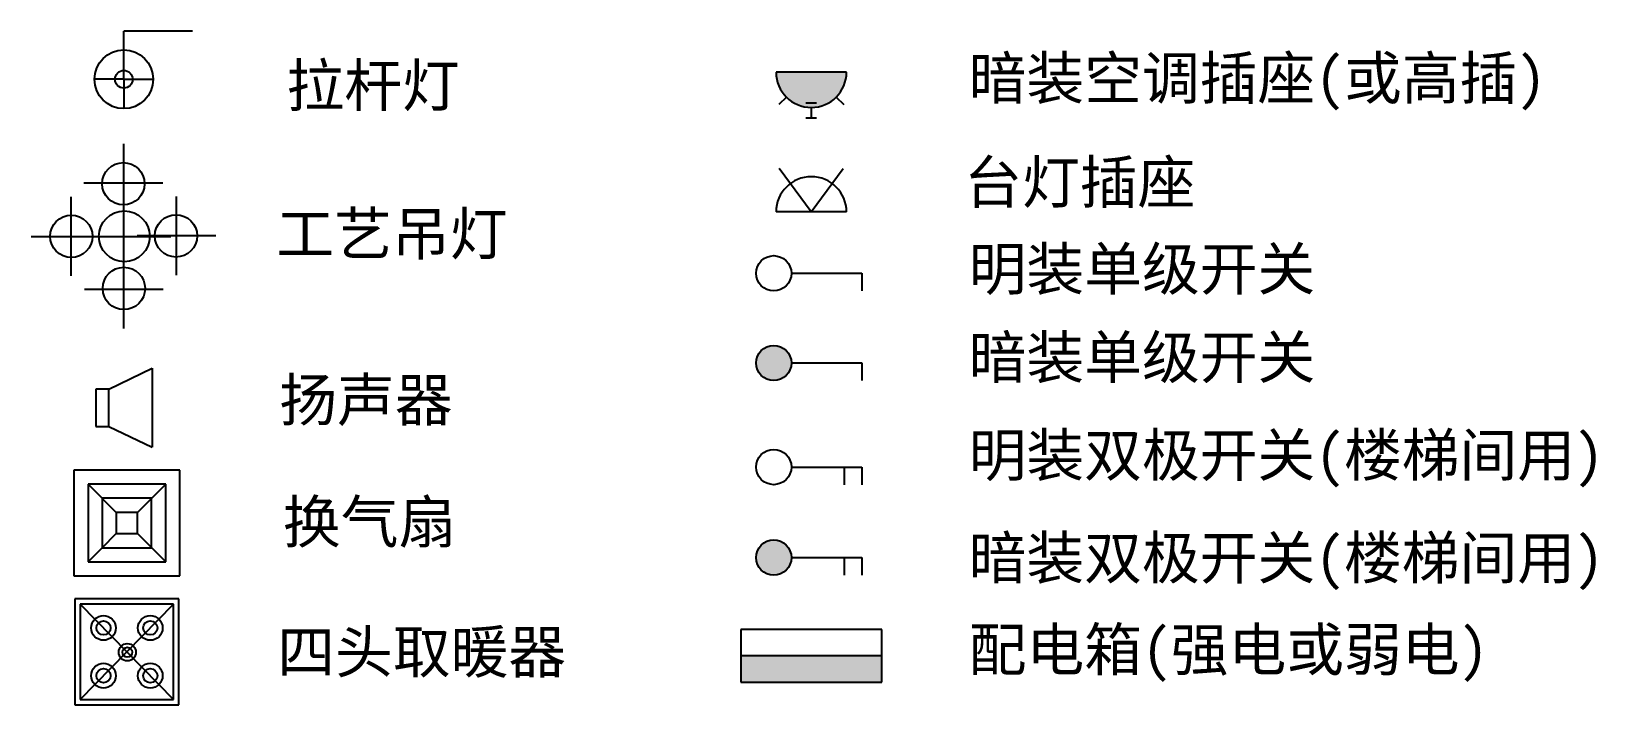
# Model space of a CAD drawing. Extents: x -42728 to 99010, y -18674 to 47645.
# Drawn here: x 91364 to 95798, y 31386 to 33294 of the extents above; entities that cross this region are included whole.
import ezdxf

# ---------------------------------------------------------------- set-up
doc = ezdxf.new("R2010")
doc.units = 0
doc.header["$LTSCALE"] = 100
doc.header["$MEASUREMENT"] = 0
doc.layers.get('0').update_dxf_attribs({"linetype": 'CONTINUOUS'})
doc.styles.add('仿宋', font='')
doc.styles.get('仿宋').set_extended_font_data('FangSong_GB2312')

msp = doc.modelspace()

# ---------------------------------------------------------------- hatches: boundary and pattern name
for points in [[(93674.47338, 33178.31371), (93474.47338, 33178.31371, 1)], [(93518.03085, 32354.16043, 1), (93418.03085, 32354.16043, 1)], [(93518.03085, 31802.76291, 1), (93418.03085, 31802.76291, 1)], [(93774.47338, 31449.39116), (93774.47338, 31524.39116), (93374.47338, 31524.39116), (93374.47338, 31449.39116)]]:
    msp.add_hatch(color=256).paths.add_polyline_path(points)

# ---------------------------------------------------------------- linework, layer by layer
for p, q in [((91626.3332, 33158.0664), (91626.3332, 33294.04635)), ((91820.96025, 33294.04635), (91626.3332, 33294.04635)), ((93674.47338, 33178.31371), (93474.47338, 33178.31371)), ((91626.3332, 33158.0664), (91543.1332, 33158.0664)), ((91626.3332, 33158.0664), (91709.5332, 33158.0664)), ((91626.3332, 33158.0664), (91626.3332, 33074.8664)), ((93503.7627, 33107.60303), (93482.54949, 33086.38982)), ((93589.47338, 33090.69703), (93559.47338, 33090.69703)), ((93574.47338, 33078.31371), (93574.47338, 33048.31371)), ((93645.18405, 33107.60303), (93666.39726, 33086.38982)), ((93589.47338, 33048.31371), (93559.47338, 33048.31371)), ((91624.97088, 32975.39654), (91624.97088, 32751.96269)), ((93574.47338, 32782.01538), (93483.85103, 32905.61253)), ((93574.47338, 32782.01538), (93665.09572, 32905.61253)), ((91736.68781, 32863.67962), (91513.25395, 32863.67962)), ((91475.65226, 32824.7156), (91475.65226, 32601.28175)), ((91625.65204, 32847.05899), (91625.65204, 32578.93837)), ((91775.65182, 32602.64408), (91775.65182, 32826.07793)), ((93674.47338, 32782.01538), (93474.47338, 32782.01538)), ((91363.93534, 32712.99868), (91587.36919, 32712.99868)), ((91491.59173, 32712.99868), (91759.71235, 32712.99868)), ((91887.36874, 32714.361), (91663.93489, 32714.361)), ((91626.3332, 32451.96314), (91626.3332, 32675.39699)), ((93518.03085, 32608.31637), (93718.03085, 32608.31637)), ((93718.03085, 32608.31637), (93718.03085, 32558.31637)), ((91514.61628, 32563.68006), (91738.05013, 32563.68006)), ((91583.51136, 32280.26212), (91706.21078, 32339.35716)), ((91706.21078, 32339.35716), (91706.21078, 32115.35716)), ((93518.03085, 32354.16043), (93718.03085, 32354.16043)), ((93718.03085, 32354.16043), (93718.03085, 32304.16043)), ((91546.45562, 32280.26212), (91546.45562, 32174.14746)), ((91583.51136, 32280.26212), (91546.45562, 32280.26212)), ((91583.51136, 32174.14746), (91583.51136, 32280.26212)), ((91546.45562, 32174.14746), (91583.51136, 32174.14746)), ((91583.51136, 32174.14746), (91706.21078, 32115.35716)), ((93518.03085, 32059.31777), (93718.03085, 32059.31777)), ((93668.03085, 32059.31777), (93668.03085, 32009.31777)), ((93718.03085, 32059.31777), (93718.03085, 32009.31777)), ((91484.93361, 32050.80953), (91484.93361, 31750.80953)), ((91784.93361, 32050.80953), (91484.93361, 32050.80953)), ((91524.93361, 32010.80953), (91524.93361, 31790.80953)), ((91744.93361, 32010.80953), (91524.93361, 32010.80953)), ((91604.93361, 31930.80953), (91524.93361, 32010.80953)), ((91664.93361, 31930.80953), (91744.93361, 32010.80953)), ((91744.93361, 31790.80953), (91744.93361, 32010.80953)), ((91784.93361, 31750.80953), (91784.93361, 32050.80953)), ((91564.93361, 31970.80953), (91564.93361, 31830.80953)), ((91704.93361, 31970.80953), (91564.93361, 31970.80953)), ((91704.93361, 31830.80953), (91704.93361, 31970.80953)), ((91604.93361, 31930.80953), (91604.93361, 31870.80953)), ((91664.93361, 31930.80953), (91604.93361, 31930.80953)), ((91664.93361, 31870.80953), (91664.93361, 31930.80953)), ((91564.93361, 31830.80953), (91604.93361, 31870.80953)), ((91604.93361, 31870.80953), (91664.93361, 31870.80953)), ((91664.93361, 31870.80953), (91744.93361, 31790.80953)), ((91564.93361, 31830.80953), (91524.93361, 31790.80953)), ((91524.93361, 31790.80953), (91744.93361, 31790.80953)), ((91564.93361, 31830.80953), (91704.93361, 31830.80953)), ((93518.03085, 31802.76291), (93718.03085, 31802.76291)), ((93668.03085, 31802.76291), (93668.03085, 31752.76291)), ((93718.03085, 31802.76291), (93718.03085, 31752.76291)), ((91484.93361, 31750.80953), (91784.93361, 31750.80953)), ((91487.43361, 31685.87521), (91487.43361, 31385.87521)), ((91782.43361, 31685.87521), (91487.43361, 31685.87521)), ((91502.43361, 31670.87521), (91502.43361, 31400.87521)), ((91767.43361, 31670.87521), (91502.43361, 31670.87521)), ((91502.43361, 31670.87521), (91634.93689, 31535.87188)), ((91634.8131, 31535.998), (91767.43361, 31670.87521)), ((91767.43361, 31400.87521), (91767.43361, 31670.87521)), ((91782.43361, 31385.87521), (91782.43361, 31685.87521)), ((93774.47338, 31599.39116), (93374.47338, 31599.39116)), ((93374.47338, 31599.39116), (93374.47338, 31449.39116)), ((93774.47338, 31449.39116), (93774.47338, 31599.39116)), ((91502.43361, 31400.87521), (91634.93361, 31535.87521)), ((91634.84917, 31535.78918), (91767.43361, 31400.87521)), ((93774.47338, 31524.39116), (93374.47338, 31524.39116)), ((93374.47338, 31449.39116), (93774.47338, 31449.39116)), ((91502.43361, 31400.87521), (91767.43361, 31400.87521)), ((91487.43361, 31385.87521), (91782.43361, 31385.87521))]:
    msp.add_line(p, q)
for centre, radius in [((91626.3332, 33158.0664), 83.2), ((91626.3332, 33158.0664), 24.96), ((91624.97088, 32862.01198), 60), ((91477.3199, 32712.99868), 60), ((91627.6532, 32712.99868), 72), ((91773.98419, 32714.361), 60), ((93468.03085, 32608.31637), 50), ((91626.3332, 32565.3477), 60), ((93468.03085, 32354.16043), 50), ((93468.03085, 32059.31777), 50), ((93468.03085, 31802.76291), 50), ((91568.57499, 31603.43661), 35.03255), ((91568.57499, 31603.43661), 20.03255), ((91701.12336, 31603.43661), 35.03255), ((91701.12336, 31603.43661), 20.03255), ((91636.10777, 31534.50846), 24.52279), ((91636.10777, 31534.50846), 14.02279), ((91568.57499, 31468.14175), 35.03255), ((91568.57499, 31468.14175), 20.03255), ((91701.12336, 31468.14175), 35.03255), ((91701.12336, 31468.14175), 20.03255)]:
    msp.add_circle(centre, radius)
for centre, start, end in [((93574.47338, 33178.31371), 180, 0), ((93574.47338, 32782.01538), 0, 180)]:
    msp.add_arc(centre, 100, start, end)

# ---------------------------------------------------------------- texts
at = {"style": '仿宋'}
for s, p in [('拉杆灯', (92087.14661, 33080.92203)), ('暗装空调插座(或高插)', (94020.47841, 33101.66136)), ('台灯插座', (94007.97399, 32806.70102)), ('工艺吊灯', (92058.69633, 32660.48539)), ('明装单级开关', (94020.47841, 32560.90411)), ('暗装单级开关', (94020.47841, 32310.53757)), ('扬声器', (92066.89644, 32189.56834)), ('明装双极开关(楼梯间用)', (94020.47841, 32033.3357)), ('换气扇', (92077.14985, 31844.1783)), ('暗装双极开关(楼梯间用)', (94020.47841, 31742.30886)), ('四头取暖器', (92061.20974, 31475.75366)), ('配电箱(强电或弱电)', (94020.47841, 31482.37195))]:
    msp.add_text(s, height=120, dxfattribs=at).set_placement(p)

doc.saveas('drawing.dxf')
